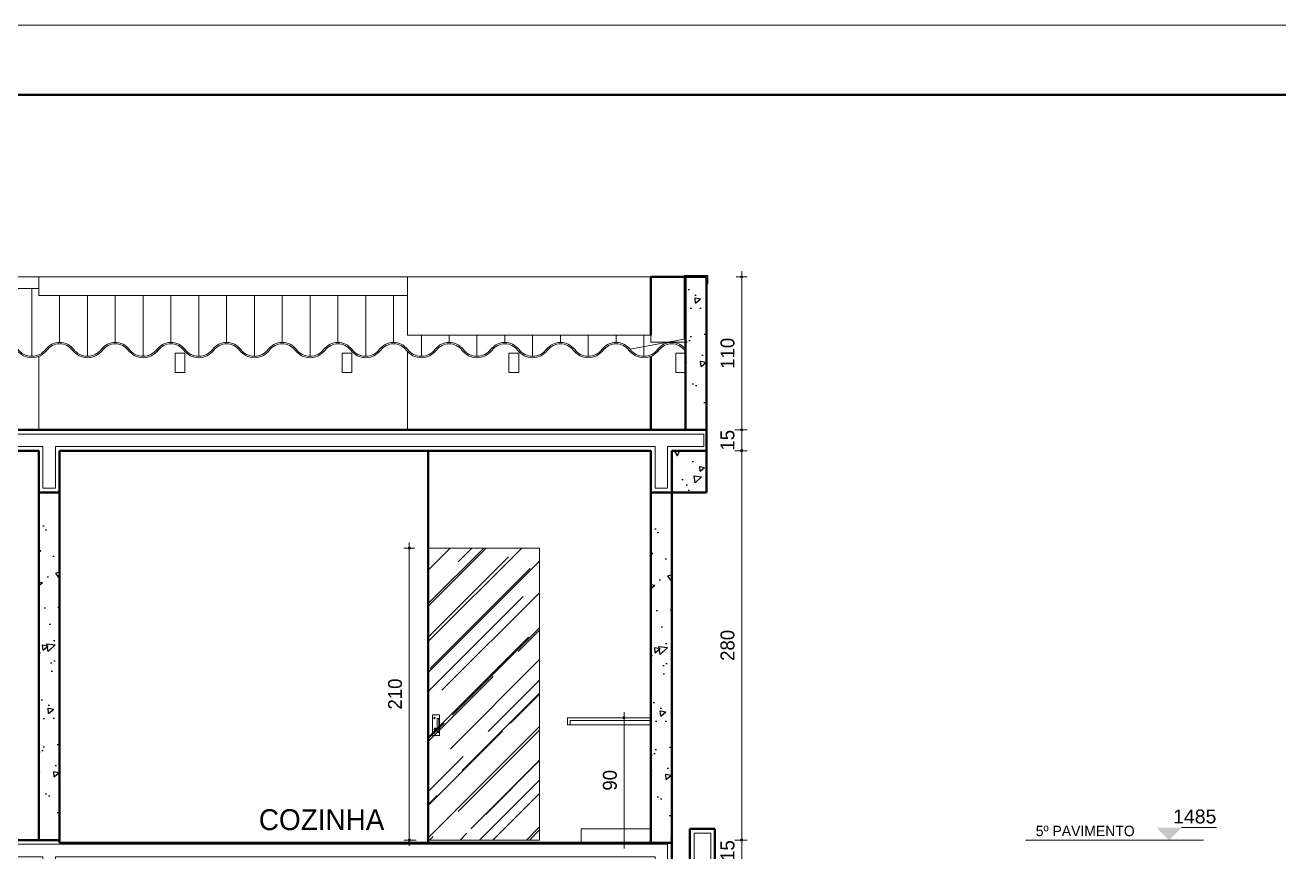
# Model space of a CAD drawing. Header units: millimetres. Extents: x 13204 to 24802, y 21209 to 40694.
# Drawn here: x 16050 to 16952, y 30060 to 30655 of the extents above; entities that cross this region are included whole.
import ezdxf
from ezdxf.enums import TextEntityAlignment as Align

# ---------------------------------------------------------------- set-up
doc = ezdxf.new("R2010")
doc.units = ezdxf.units.MM
for name, color, linetype, lineweight in [('COTAS', 30, 'Continuous', 5), ('Esquadrias', 2, 'Continuous', 20), ('Hachura', 8, 'Continuous', 0), ('Louças', 150, 'Continuous', 15), ('Meia Parede', 11, 'Continuous', 40), ('Moveis', 6, 'Continuous', 13), ('PAREDE', 1, 'Continuous', 40), ('Paredes', 1, 'Continuous', 40), ('PISO', 5, 'Continuous', 5), ('TEXTO', 4, 'Continuous', 5)]:
    doc.layers.add(name, color=color, linetype=linetype, lineweight=lineweight)
doc.layers.add('HACHURAS', color=8, linetype='Continuous')
doc.styles.add('LANA', font='stylu.ttf')
doc.styles.add('util2000', font='arial.ttf')
doc.dimstyles.new('COTA 50', dxfattribs={"dimscale": 0, "dimtxt": 10, "dimasz": 0.5, "dimexe": 1.25, "dimexo": 5, "dimgap": 5, "dimtad": 1, "dimdec": 0, "dimtxsty": 'LANA', "dimblk": 'cota', "dimcen": 2.5, "dimse2": 1, "dimclrd": 256, "dimclre": 256, "dimclrt": 256, "dimaunit": 1, "dimadec": 0, "dimazin": 0, "dimtfac": 1, "dimtdec": 0, "dimtmove": 0, "dimatfit": 3, "dimldrblk": 'DOTSMALL', "dimfxl": 5, "dimfxlon": 1, "dimtzin": 9, "dimlwd": -1, "dimlwe": -1, "dimarcsym": 0})

# ---------------------------------------------------------------- blocks, each defined once
blk = doc.blocks.new('*U102', base_point=(65067.98, 19606.58))
at = {"color": 0}
blk.add_line((65076.98, 19615.58), (65101.98, 19615.58), dxfattribs=at)
blk.add_solid([(65067.98, 19606.58), (65058.98, 19615.58), (65076.98, 19615.58)], dxfattribs=at)
blk = doc.blocks.new('A$C2964091D')
at = {"layer": 'PISO'}
for p, q in [((-2.56, 4.92), (-2.56, 4.08)), ((-1.7, 5.42), (-2.06, 5.42)), ((-2.06, 3.58), (-1.7, 3.58)), ((-1.2, 4.92), (-1.2, 4.08))]:
    blk.add_line(p, q, dxfattribs=at)
for points in [[(0, 15), (-5, 15), (-5, 0), (0, 0)], [(-3.48, 12.19), (-4.48, 12.19), (-4.48, 2.19), (-3.48, 2.19)], [(-1.84, 4.95), (-1.92, 4.95), (-1.92, 4.49), (-1.84, 4.49)]]:
    blk.add_lwpolyline(points, close=True, dxfattribs=at)
for centre, radius in [((-1.42, 12.65), 0.5), ((-1.42, 12.65), 0.2), ((-1.88, 4.74), 0.404), ((-1.42, 2.35), 0.5), ((-1.42, 2.35), 0.2)]:
    blk.add_circle(centre, radius, dxfattribs=at)
for centre, start, end in [((-2.06, 4.92), 90, 180), ((-2.06, 4.08), 180, 270), ((-1.7, 4.92), 360, 90), ((-1.7, 4.08), 270, 360)]:
    blk.add_arc(centre, 0.5, start, end, dxfattribs=at)
blk = doc.blocks.new('A$C08246D74')
at = {"layer": 'PISO'}
for points in [[(120, 0, -0.5), (100, 0, 0.5), (80, 0, -0.5), (60, 0, 0.5), (40, 0, -0.5), (20, 0, 0.5), (0, 0)], [(120.8, -0.6, -0.5), (99.2, -0.6, 0.5), (80.8, -0.6, -0.5), (59.2, -0.6, 0.5), (40.8, -0.6, -0.5), (19.2, -0.6, 0.5), (0.8, -0.6, 0.5)]]:
    blk.add_lwpolyline(points, format="xyb", dxfattribs=at)
blk.add_lwpolyline([(7, -16.64), (7, -2.86), (0, -2.86), (0, -16.64), (7, -16.64)], dxfattribs=at)
blk = doc.blocks.new('cota')
at = {"layer": 'COTAS'}
blk.add_hatch(color=256, dxfattribs=at).paths.add_polyline_path([(-1.6, 0, 1), (1.6, 0, 1)])
for points in [[(-1.6, 0), (-8, 0)], [(0, 1.6), (0, 8)], [(8, 0), (1.6, 0)], [(0, -8), (0, -1.6)]]:
    blk.add_lwpolyline(points, dxfattribs=at)
blk.add_circle((0, 0), 1.6, dxfattribs=at)
blk = doc.blocks.new('*D996')
at = {"layer": 'COTAS', "transparency": 16777216}
for p, q in [((16565.55, 30054.06), (16565.55, 30068.06)), ((16560.55, 30053.56), (16566.8, 30053.56))]:
    blk.add_line(p, q, dxfattribs=at)
at = {"layer": 'Defpoints', "color": 0, "transparency": 16777216}
for p in [(16075.23, 30068.56), (16565.55, 30068.56), (16075.23, 30053.56)]:
    blk.add_point(p, dxfattribs=at)
at = {"layer": 'COTAS', "transparency": 16777216, "xscale": 0.5, "yscale": 0.5, "zscale": 0.5}
for p, rotation in [((16565.55, 30068.56), 90), ((16565.55, 30053.56), 270)]:
    blk.add_blockref('cota', p, dxfattribs=dict(at, rotation=rotation))
at = {"layer": 'COTAS', "transparency": 16777216, "insert": (16555.33, 30061.06), "char_height": 10, "attachment_point": 5, "rotation": 90, "style": 'LANA'}
blk.add_mtext('15', dxfattribs=at)
blk = doc.blocks.new('_DotSmall')
at = {"layer": 'PAREDE', "color": 0, "const_width": 0.5}
blk.add_lwpolyline([(-0.0625, 0, 1), (0.0625, 0, 1)], format="xyb", close=True, dxfattribs=at)
blk = doc.blocks.new('*D997')
at = {"layer": 'COTAS', "transparency": 16777216}
for p, q in [((16565.55, 30069.06), (16565.55, 30348.06)), ((16560.55, 30068.56), (16566.8, 30068.56))]:
    blk.add_line(p, q, dxfattribs=at)
at = {"layer": 'Defpoints', "color": 0, "transparency": 16777216}
for p in [(16075.23, 30348.56), (16565.55, 30348.56), (16075.23, 30068.56)]:
    blk.add_point(p, dxfattribs=at)
at = {"layer": 'COTAS', "transparency": 16777216, "xscale": 0.5, "yscale": 0.5, "zscale": 0.5}
for p, rotation in [((16565.55, 30348.56), 90), ((16565.55, 30068.56), 270)]:
    blk.add_blockref('cota', p, dxfattribs=dict(at, rotation=rotation))
at = {"layer": 'COTAS', "transparency": 16777216, "insert": (16555.34, 30208.56), "char_height": 10, "attachment_point": 5, "rotation": 90, "style": 'LANA'}
blk.add_mtext('280', dxfattribs=at)
blk = doc.blocks.new('*D998')
at = {"layer": 'COTAS', "transparency": 16777216}
for p, q in [((16565.55, 30349.06), (16565.55, 30363.06)), ((16560.55, 30348.56), (16566.8, 30348.56))]:
    blk.add_line(p, q, dxfattribs=at)
at = {"layer": 'Defpoints', "color": 0, "transparency": 16777216}
for p in [(16540.23, 30363.56), (16565.55, 30363.56), (16075.23, 30348.56)]:
    blk.add_point(p, dxfattribs=at)
at = {"layer": 'COTAS', "transparency": 16777216, "xscale": 0.5, "yscale": 0.5, "zscale": 0.5}
for p, rotation in [((16565.55, 30363.56), 90), ((16565.55, 30348.56), 270)]:
    blk.add_blockref('cota', p, dxfattribs=dict(at, rotation=rotation))
at = {"layer": 'COTAS', "transparency": 16777216, "insert": (16555.33, 30356.06), "char_height": 10, "attachment_point": 5, "rotation": 90, "style": 'LANA'}
blk.add_mtext('15', dxfattribs=at)
blk = doc.blocks.new('*D999')
at = {"layer": 'COTAS', "transparency": 16777216}
for p, q in [((16565.55, 30364.06), (16565.55, 30473.06)), ((16560.55, 30363.56), (16566.8, 30363.56))]:
    blk.add_line(p, q, dxfattribs=at)
at = {"layer": 'Defpoints', "color": 0, "transparency": 16777216}
for p in [(16532.73, 30473.56), (16565.55, 30473.56), (16540.23, 30363.56)]:
    blk.add_point(p, dxfattribs=at)
at = {"layer": 'COTAS', "transparency": 16777216, "xscale": 0.5, "yscale": 0.5, "zscale": 0.5}
for p, rotation in [((16565.55, 30473.56), 90), ((16565.55, 30363.56), 270)]:
    blk.add_blockref('cota', p, dxfattribs=dict(at, rotation=rotation))
at = {"layer": 'COTAS', "transparency": 16777216, "insert": (16555.37, 30418.56), "char_height": 10, "attachment_point": 5, "rotation": 90, "style": 'LANA'}
blk.add_mtext('110', dxfattribs=at)
blk = doc.blocks.new('*D992')
at = {"layer": 'COTAS', "transparency": 16777216}
for p, q in [((16326.55, 30069.06), (16326.55, 30278.06)), ((16331.55, 30068.56), (16325.3, 30068.56))]:
    blk.add_line(p, q, dxfattribs=at)
at = {"layer": 'Defpoints', "color": 0, "transparency": 16777216}
for p in [(16326.55, 30278.56), (16420.23, 30278.56), (16420.23, 30068.56)]:
    blk.add_point(p, dxfattribs=at)
at = {"layer": 'COTAS', "transparency": 16777216, "xscale": 0.5, "yscale": 0.5, "zscale": 0.5}
for p, rotation in [((16326.55, 30278.56), 90), ((16326.55, 30068.56), 270)]:
    blk.add_blockref('cota', p, dxfattribs=dict(at, rotation=rotation))
at = {"layer": 'COTAS', "transparency": 16777216, "insert": (16316.37, 30173.56), "char_height": 10, "attachment_point": 5, "rotation": 90, "style": 'LANA'}
blk.add_mtext('210', dxfattribs=at)
blk = doc.blocks.new('*D993')
at = {"layer": 'COTAS', "transparency": 16777216}
for p, q in [((16480.99, 30067.06), (16480.99, 30156.06)), ((16475.99, 30066.56), (16482.24, 30066.56))]:
    blk.add_line(p, q, dxfattribs=at)
at = {"layer": 'Defpoints', "color": 0, "transparency": 16777216}
for p in [(16470.23, 30156.56), (16480.99, 30156.56), (16450.23, 30066.56)]:
    blk.add_point(p, dxfattribs=at)
at = {"layer": 'COTAS', "transparency": 16777216, "xscale": 0.5, "yscale": 0.5, "zscale": 0.5}
for p, rotation in [((16480.99, 30156.56), 90), ((16480.99, 30066.56), 270)]:
    blk.add_blockref('cota', p, dxfattribs=dict(at, rotation=rotation))
at = {"layer": 'COTAS', "transparency": 16777216, "insert": (16470.79, 30111.56), "char_height": 10, "attachment_point": 5, "rotation": 90, "style": 'LANA'}
blk.add_mtext('90', dxfattribs=at)

msp = doc.modelspace()

# ---------------------------------------------------------------- hatches: boundary and pattern name
at = {"layer": 'HACHURAS'}
h = msp.add_hatch(dxfattribs=at)
h.set_pattern_fill('AR-CONC', color=256, scale=0.25, angle=90, style=0)
h.set_pattern_definition([(40, (16540.23, 30363.564), (-3.985, 45.546), [4.763, -52.388]), (95, (16540.23, 30363.564), (47.764, -8.81), [3.81, -41.91]), (349.55, (16539.9, 30367.36), (43.78, 36.736), [4.048, -44.523]), (43.816, (16552.93, 30363.564), (-10.51, 67.77), [7.144, -78.581]), (353.364, (16552.055, 30369.21), (61.856, 59.35), [6.07, -66.784]), (98.816, (16552.93, 30363.564), (61.856, 59.35), [5.715, -62.865]), (69, (16549.756, 30369.914), (-25.566, 37.904), [4.763, -52.388]), (124, (16549.756, 30369.914), (46.047, 15.45), [3.81, -41.91]), (18.55, (16547.625, 30373.072), (20.48, 53.354), [4.047, -44.522]), (52.5, (16540.231, 30363.564), (21.1388, 0.7722), [0, -41.402, 0, -42.545, 0, -42.0688]), (82.5, (16540.23, 30363.564), (25.045, 16.705), [0, -24.257, 0, -40.4495, 0, -16.0337]), (122.5, (16540.231, 30349.403), (-1.4322, 33.8976), [0, -15.875, 0, -49.53, 0, -65.7225]), (132.5, (16540.23, 30343.053), (6.3566, 37.032), [0, -20.6375, 0, -32.893, 0, -46.6725])])
h.paths.add_polyline_path([(16525.23, 30473.56), (16540.23, 30473.56), (16540.23, 30363.56), (16525.23, 30363.56)])
h = msp.add_hatch(dxfattribs=at)
h.set_pattern_fill('AR-CONC', color=256, scale=0.215, angle=90, style=0)
h.set_pattern_definition([(40, (16515.23, 29181.564), (-3.4269, 39.1697), [4.0957, -45.0532]), (95, (16515.23, 29181.564), (41.0772, -7.5772), [3.2766, -36.0426]), (349.549, (16514.945, 29184.828), (37.6501, 31.5926), [3.4809, -38.2893]), (43.816, (16526.153, 29181.564), (-9.0391, 58.282), [6.1436, -67.58]), (353.3644, (16525.4, 29186.42), (53.1965, 51.042), [5.2213, -57.434]), (98.816, (16526.15, 29181.564), (53.1964, 51.042), [4.915, -54.064]), (69, (16523.422, 29187.025), (-21.9871, 32.5972), [4.0957, -45.0532]), (124, (16523.422, 29187.025), (39.6004, 13.2874), [3.2766, -36.0426]), (18.5486, (16521.59, 29189.74), (17.6134, 45.8845), [3.4808, -38.2893]), (52.5, (16515.231, 29181.564), (18.17933, 0.66405), [0, -35.60572, 0, -36.5887, 0, -36.17912]), (82.5, (16515.23, 29181.564), (21.53882, 14.36623), [0, -20.86102, 0, -34.78657, 0, -13.78902]), (122.5, (16515.231, 29169.386), (-1.23168, 29.15198), [0, -13.6525, 0, -42.5958, 0, -56.52135]), (132.5, (16515.23, 29163.925), (5.4667, 31.8478), [0, -17.74825, 0, -28.288, 0, -40.13835])])
h.paths.add_polyline_path([(16515.23, 30348.56), (16540.23, 30348.56), (16540.23, 30318.56), (16515.23, 30318.56)])
h = msp.add_hatch(dxfattribs=at)
h.set_pattern_fill('AR-CONC', color=256, scale=0.25, angle=90, style=0)
h.set_pattern_definition([(40, (16075.23, 30068.564), (-3.985, 45.546), [4.7625, -52.3875]), (95, (16075.23, 30068.564), (47.764, -8.811), [3.81, -41.91]), (349.55, (16074.9, 30072.36), (43.779, 36.736), [4.0475, -44.5225]), (43.816, (16087.93, 30068.564), (-10.51, 67.77), [7.144, -78.581]), (353.364, (16087.055, 30074.21), (61.856, 59.351), [6.071, -66.784]), (98.816, (16087.93, 30068.564), (61.856, 59.351), [5.715, -62.865]), (69, (16084.756, 30074.914), (-25.5664, 37.904), [4.7625, -52.3875]), (124, (16084.756, 30074.914), (46.047, 15.4505), [3.81, -41.91]), (18.549, (16082.625, 30078.072), (20.481, 53.354), [4.0475, -44.5225]), (52.5, (16075.231, 30068.564), (21.1388, 0.7722), [0, -41.402, 0, -42.545, 0, -42.0688]), (82.5, (16075.23, 30068.564), (25.0451, 16.705), [0, -24.257, 0, -40.4495, 0, -16.0337]), (122.5, (16075.231, 30054.403), (-1.4322, 33.8976), [0, -15.875, 0, -49.53, 0, -65.7225]), (132.5, (16075.23, 30048.053), (6.3566, 37.0323), [0, -20.6375, 0, -32.893, 0, -46.6725])])
h.paths.add_polyline_path([(16075.23, 30318.56), (16060.23, 30318.56), (16060.23, 30068.56), (16075.23, 30068.56)])
h = msp.add_hatch(dxfattribs=at)
h.set_pattern_fill('AR-CONC', color=256, scale=0.25, angle=90, style=0)
h.set_pattern_definition([(40, (16515.23, 30066.564), (-3.985, 45.546), [4.7625, -52.3875]), (95, (16515.23, 30066.564), (47.764, -8.811), [3.81, -41.91]), (349.55, (16514.9, 30070.36), (43.779, 36.736), [4.0475, -44.5225]), (43.816, (16527.93, 30066.564), (-10.51, 67.77), [7.144, -78.581]), (353.364, (16527.055, 30072.21), (61.856, 59.351), [6.071, -66.784]), (98.816, (16527.93, 30066.564), (61.856, 59.351), [5.715, -62.865]), (69, (16524.756, 30072.914), (-25.5664, 37.904), [4.7625, -52.3875]), (124, (16524.756, 30072.914), (46.047, 15.4505), [3.81, -41.91]), (18.549, (16522.625, 30076.072), (20.481, 53.354), [4.0475, -44.5225]), (52.5, (16515.231, 30066.564), (21.1388, 0.7722), [0, -41.402, 0, -42.545, 0, -42.0688]), (82.5, (16515.23, 30066.564), (25.0451, 16.705), [0, -24.257, 0, -40.4495, 0, -16.0337]), (122.5, (16515.231, 30052.403), (-1.4322, 33.8976), [0, -15.875, 0, -49.53, 0, -65.7225]), (132.5, (16515.23, 30046.053), (6.3566, 37.0323), [0, -20.6375, 0, -32.893, 0, -46.6725])])
h.paths.add_polyline_path([(16500.23, 30066.56), (16515.23, 30066.56), (16515.23, 30318.56), (16500.23, 30318.56)])
h = msp.add_hatch(dxfattribs=at)
h.set_pattern_fill('AR-RROOF', color=256, angle=45, style=0)
h.set_pattern_definition([(45, (-718.782, 11392.218), (21.552615, 57.47364), [381, -50.8, 127, -25.4]), (45, (-703.875, 11425.086), (-41.847994, 5.92697), [76.2, -8.382, 152.4, -19.05]), (45, (-725.068, 11416.465), (81.36112, 105.428207), [203.2, -35.56, 101.6, -25.4])])
h.paths.add_polyline_path([(16340.23, 30278.56), (16420.23, 30278.56), (16420.23, 30068.56), (16340.23, 30068.56)])

# ---------------------------------------------------------------- linework, layer by layer
at = {"layer": 'Esquadrias'}
for p, q in [((16325.23, 30460.19), (16325.23, 30473.56)), ((16325.23, 30473.56), (16500.23, 30473.56)), ((16325.23, 30363.56), (16325.23, 30419.88))]:
    msp.add_line(p, q, dxfattribs=at)
at = {"layer": 'Hachura'}
for p, q in [((16055.23, 30416.45), (16055.23, 30465.19)), ((16075.23, 30426.45), (16075.23, 30460.19)), ((16095.23, 30416.45), (16095.23, 30460.19)), ((16115.23, 30426.45), (16115.23, 30460.19)), ((16135.23, 30416.45), (16135.23, 30460.19)), ((16155.23, 30426.45), (16155.23, 30460.19)), ((16175.23, 30416.45), (16175.23, 30460.19)), ((16195.23, 30426.45), (16195.23, 30460.19)), ((16215.23, 30416.45), (16215.23, 30460.19)), ((16235.23, 30426.45), (16235.23, 30460.19)), ((16255.23, 30416.45), (16255.23, 30460.19)), ((16275.23, 30426.45), (16275.23, 30460.19)), ((16295.23, 30416.45), (16295.23, 30460.19)), ((16315.23, 30426.45), (16315.23, 30460.19)), ((16335.23, 30416.45), (16335.23, 30431.69)), ((16355.23, 30426.45), (16355.23, 30431.69)), ((16375.23, 30416.45), (16375.23, 30431.69)), ((16395.23, 30426.45), (16395.23, 30431.69)), ((16415.23, 30416.45), (16415.23, 30431.69)), ((16435.23, 30426.45), (16435.23, 30431.69)), ((16455.23, 30416.45), (16455.23, 30431.69)), ((16475.23, 30426.45), (16475.23, 30431.69)), ((16495.23, 30416.45), (16495.23, 30431.69)), ((16515.23, 30426.45), (16515.23, 30426.69))]:
    msp.add_line(p, q, dxfattribs=at)
at = {"layer": 'Louças'}
for p, q in [((16325.23, 30473.56), (16060.23, 30473.56)), ((16060.23, 30465.19), (16060.23, 30473.56)), ((16060.23, 30363.56), (16060.23, 30416.41)), ((16442.23, 30151.56), (16500.23, 30151.56)), ((16450.23, 30076.56), (16500.23, 30076.56)), ((16450.23, 30076.56), (16450.23, 30066.56))]:
    msp.add_line(p, q, dxfattribs=at)
msp.add_lwpolyline([(16500.23, 30156.56), (16440.23, 30156.56), (16440.23, 30151.56), (16442.23, 30151.56), (16442.23, 30154.56), (16500.23, 30154.56)], dxfattribs=at)
at = {"layer": 'Meia Parede'}
for p, q in [((16525.23, 30473.56), (16500.23, 30473.56)), ((16500.23, 30431.69), (16500.23, 30473.56)), ((16500.23, 30363.56), (16500.23, 30416.41)), ((16340.23, 30066.56), (16340.23, 30348.56))]:
    msp.add_line(p, q, dxfattribs=at)
at = {"layer": 'Moveis'}
msp.add_line((15940.23, 30473.56), (16060.23, 30473.56), dxfattribs=at)
msp.add_lwpolyline([(16340.23, 30278.56), (16420.23, 30278.56), (16420.23, 30068.56), (16340.23, 30068.56)], close=True, dxfattribs=at)
at = {"layer": 'Paredes'}
for p, q in [((21256.85, 30604.49), (13252.5, 30604.49)), ((16525.23, 30363.56), (16525.23, 30473.56)), ((16540.23, 30473.56), (16525.23, 30473.56)), ((16540.23, 30363.56), (16540.23, 30473.56)), ((16540.23, 30348.56), (16540.23, 30473.56)), ((16515.23, 30363.56), (15212.78, 30363.56)), ((16540.23, 30363.56), (15212.78, 30363.56)), ((16540.23, 30318.56), (16540.23, 30363.56)), ((16540.23, 30363.56), (16540.23, 30318.56)), ((16060.23, 30348.56), (15940.23, 30348.56)), ((16060.23, 30348.56), (16060.23, 30068.56)), ((16075.23, 30348.56), (16075.23, 30066.56)), ((16500.23, 30348.56), (16075.23, 30348.56)), ((16500.23, 30066.56), (16500.23, 30348.56)), ((16515.23, 30066.56), (16515.23, 30348.56)), ((16515.23, 30348.56), (16540.23, 30348.56)), ((16075.23, 30318.56), (16060.23, 30318.56)), ((16515.23, 30318.56), (16500.23, 30318.56)), ((16540.23, 30318.56), (16500.23, 30318.56)), ((16515.23, 30318.56), (16540.23, 30318.56)), ((16075.23, 30068.56), (15540.23, 30068.56)), ((15540.23, 30068.56), (16075.23, 30068.56)), ((16515.23, 29771.56), (16515.23, 30068.56)), ((16528.23, 30021.56), (16528.23, 30076.56)), ((16528.23, 30076.56), (16546.23, 30076.56)), ((16546.23, 30021.56), (16546.23, 30076.56)), ((16075.23, 30066.56), (16515.23, 30066.56))]:
    msp.add_line(p, q, dxfattribs=at)
at = {"layer": 'PISO'}
for p, q in [((16060.23, 30465.19), (15940.23, 30465.19)), ((16060.23, 30465.19), (16060.23, 30460.19)), ((16325.23, 30460.19), (16060.23, 30460.19)), ((16325.23, 30460.19), (16325.23, 30431.69)), ((16500.23, 30431.69), (16325.23, 30431.69)), ((16500.23, 30426.69), (16500.23, 30431.69)), ((16525.23, 30426.69), (16500.23, 30426.69))]:
    msp.add_line(p, q, dxfattribs=at)
for points in [[(16540.23, 30468.56), (16541.23, 30468.56), (16541.23, 30474.56), (16524.23, 30474.56), (16524.23, 30428.76), (16485.23, 30421.45)], [(16512.23, 30351.56), (16512.23, 30321.56), (16503.23, 30321.56), (16503.23, 30351.56), (16072.23, 30351.56), (16072.23, 30321.56), (16063.23, 30321.56), (16063.23, 30351.56), (15937.23, 30351.56), (15937.23, 30321.56), (15928.23, 30321.56), (15928.23, 30351.56), (15552.23, 30351.56), (15552.23, 30321.56), (15543.23, 30321.56), (15543.23, 30351.56), (15224.78, 30351.56), (15224.78, 30321.56), (15215.78, 30321.56), (15215.78, 30360.56), (16538.34, 30360.56), (16538.34, 30351.56), (16512.23, 30351.56)]]:
    msp.add_lwpolyline(points, dxfattribs=at)
for points in [[(16531.23, 30073.56), (16543.23, 30073.56), (16543.23, 30024.56), (16531.23, 30024.56)], [(16512.23, 30065.56), (16512.23, 30026.56), (16503.23, 30026.56), (16503.23, 30056.56), (16072.23, 30056.56), (16072.23, 30026.56), (16063.23, 30026.56), (16063.23, 30056.56), (15937.23, 30056.56), (15937.23, 30026.56), (15928.23, 30026.56), (15928.23, 30056.56), (15552.23, 30056.56), (15552.23, 30026.56), (15543.23, 30026.56), (15543.23, 30056.56), (15224.78, 30056.56), (15224.78, 30026.56), (15215.78, 30026.56), (15215.78, 30065.56)]]:
    msp.add_lwpolyline(points, close=True, dxfattribs=at)
at = {"layer": 'TEXTO'}
for p, q in [((21305.52, 30654.6), (13203.83, 30654.6)), ((16897.4, 30068.56), (16769.42, 30068.56))]:
    msp.add_line(p, q, dxfattribs=at)

# ---------------------------------------------------------------- block references
at = {"layer": 'PISO', "xscale": -1}
for name, p in [('A$C08246D74', (16165.23, 30421.45)), ('A$C08246D74', (16285.23, 30421.45)), ('A$C08246D74', (16405.23, 30421.45)), ('A$C08246D74', (16525.23, 30421.45)), ('A$C2964091D', (16343.23, 30143.72))]:
    msp.add_blockref(name, p, dxfattribs=at)
at = {"layer": 'TEXTO'}
ref = msp.add_blockref('*U102', (16872.74, 30068.56), dxfattribs=at)
ref.add_attrib('NÍVEL', '1485', dxfattribs={"layer": '0', "color": 0, "height": 10, "style": 'util2000'}).set_placement((16906.74, 30080.56), align=Align.RIGHT)

# ---------------------------------------------------------------- texts
at = {"layer": 'TEXTO', "style": 'LANA'}
msp.add_text('5º PAVIMENTO', height=7.5, dxfattribs=at).set_placement((16812.45, 30071.4), align=Align.CENTER)
at = {"layer": 'TEXTO', "insert": (16263.53, 30083.16), "char_height": 15, "width": 175.9752, "attachment_point": 5, "style": 'LANA'}
msp.add_mtext('COZINHA', dxfattribs=at)

# ---------------------------------------------------------------- dimensions: what is measured, and where the dimension line sits
at = {"layer": 'COTAS'}
for base, p1, p2, override, picture, middle in [((16565.55, 30473.56), (16540.23, 30363.56), (16532.73, 30473.56), {"dimscale": 1, "dimtmove": 1, "dimarcsym": 2}, '*D999', (16555.37, 30418.56)), ((16565.55, 30348.56), (16075.23, 30068.56), (16075.23, 30348.56), {"dimscale": 1, "dimtmove": 1, "dimarcsym": 2}, '*D997', (16555.34, 30208.56)), ((16326.55, 30278.56), (16420.23, 30068.56), (16420.23, 30278.56), {"dimscale": 1, "dimarcsym": 2}, '*D992', (16316.37, 30173.56)), ((16480.99, 30156.56), (16450.23, 30066.56), (16470.23, 30156.56), {"dimscale": 1, "dimarcsym": 2}, '*D993', (16470.79, 30111.56))]:
    dim = msp.add_linear_dim(base=base, p1=p1, p2=p2, angle=90, dimstyle='COTA 50', override=override, dxfattribs=at)
    dim.commit()
    dim.dimension.update_dxf_attribs({"geometry": picture, "text_midpoint": middle})
for base, p1, p2, picture, middle in [((16565.55, 30363.56), (16075.23, 30348.56), (16540.23, 30363.56), '*D998', (16565.55, 30356.06)), ((16565.55, 30068.56), (16075.23, 30053.56), (16075.23, 30068.56), '*D996', (16565.55, 30061.06))]:
    dim = msp.add_linear_dim(base=base, p1=p1, p2=p2, angle=90, dimstyle='COTA 50', override={"dimscale": 1, "dimtmove": 1, "dimarcsym": 2}, dxfattribs=at)
    dim.commit()
    dim.dimension.update_dxf_attribs({"geometry": picture, "text_midpoint": middle, "dimtype": 160})

doc.saveas('drawing.dxf')
